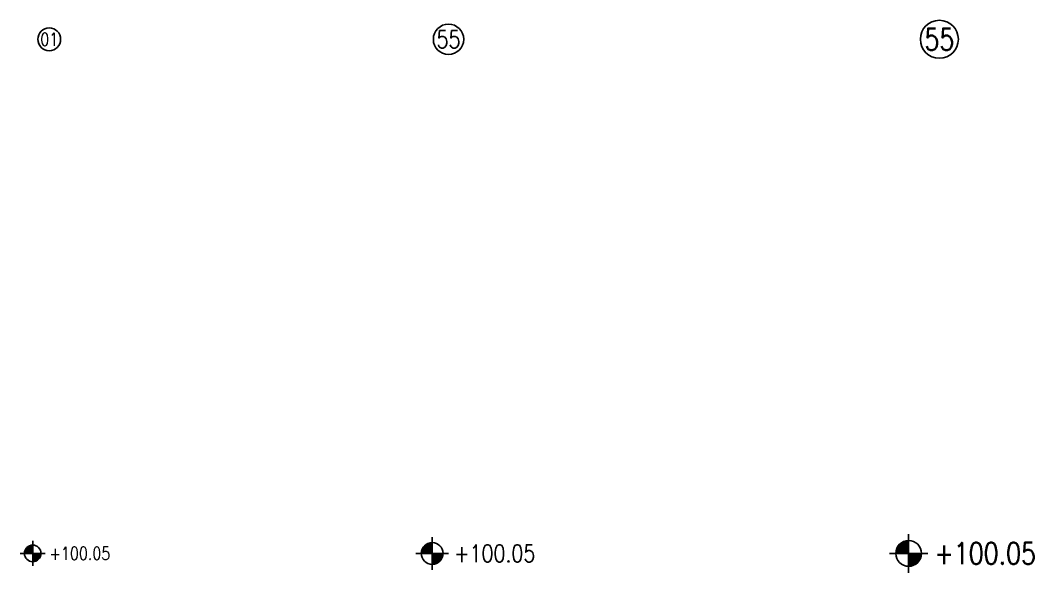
# Model space of a CAD drawing. Header units: millimetres. Extents: x 20588 to 267277, y 8853 to 162867.
# Drawn here: x 46114 to 69371, y 25585 to 38254 of the extents above; entities that cross this region are included whole.
import ezdxf
from ezdxf.enums import TextEntityAlignment as Align

# ---------------------------------------------------------------- set-up
doc = ezdxf.new("R2010")
doc.units = ezdxf.units.MM
doc.header["$MEASUREMENT"] = 0
for name, color, linetype in [('Ano_Line_Grid', 4, 'Continuous'), ('Ano_Tag_Lvl', 95, 'Continuous'), ('Txt_Tag', 95, 'Continuous')]:
    doc.layers.add(name, color=color, linetype=linetype)
doc.layers.add('Hth_Level Tag', color=202, linetype='Continuous', lineweight=13)
doc.styles.add('Jwalant', font='romans.shx', dxfattribs={"width": 0.8})
doc.styles.add('StylusBT', font='stylu.ttf')

# ---------------------------------------------------------------- blocks, each defined once
blk = doc.blocks.new('Level Tag Plan')
at = {"linetype": 'ByBlock'}
for p, q in [((0, -150), (0, 150)), ((-150, 0), (150, 0))]:
    blk.add_line(p, q, dxfattribs=at)
blk.add_circle((0, 0), 100, dxfattribs=at)
at = {"layer": 'Hth_Level Tag', "linetype": 'ByBlock', "const_width": 100}
for points in [[(0, 50, 0.414214), (-50, 0)], [(0, -50, 0.414214), (50, 0)]]:
    blk.add_lwpolyline(points, format="xyb", dxfattribs=at)
at = {"layer": 'Txt_Tag', "linetype": 'ByBlock', "style": 'StylusBT'}
blk.add_attdef('LEV', text='', height=200, dxfattribs=at).set_placement((200, 0), align=Align.MIDDLE_LEFT)

msp = doc.modelspace()

# ---------------------------------------------------------------- linework, layer by layer
at = {"layer": 'Ano_Line_Grid'}
for centre, radius in [((55941.7, 37818), 348), ((67205.7, 37818), 436), ((46780.1, 37818), 261)]:
    msp.add_circle(centre, radius, dxfattribs=at)

# ---------------------------------------------------------------- block references
at = {"layer": 'Ano_Tag_Lvl'}
ref = msp.add_blockref('Level Tag Plan', (46399.9, 26027.9, 0), dxfattribs=dict(at, xscale=1.904048272134963, yscale=1.904048272134963, zscale=1.904048272134963))
ref.add_attrib('LEV', '+100.05', dxfattribs={"layer": '0', "linetype": 'ByBlock', "height": 300, "style": 'Jwalant', "width": 0.8}).set_placement((46780.7, 26027.9, 0), align=Align.MIDDLE_LEFT)
ref = msp.add_blockref('Level Tag Plan', (55567.3, 26027.9), dxfattribs=dict(at, xscale=2.50432454319243, yscale=2.50432454319243, zscale=2.50432454319243))
ref.add_attrib('LEV', '+100.05', dxfattribs={"layer": '0', "linetype": 'ByBlock', "height": 400, "style": 'Jwalant', "width": 0.8}).set_placement((56068.2, 26027.9), align=Align.MIDDLE_LEFT)
ref = msp.add_blockref('Level Tag Plan', (66500.8, 26027.9), dxfattribs=dict(at, xscale=2.951323517843919, yscale=2.951323517843919, zscale=2.951323517843919))
ref.add_attrib('LEV', '+100.05', dxfattribs={"layer": '0', "linetype": 'ByBlock', "height": 500, "style": 'Jwalant', "width": 0.8}).set_placement((67091.1, 26027.9), align=Align.MIDDLE_LEFT)

# ---------------------------------------------------------------- texts
at = {"layer": 'Ano_Line_Grid', "attachment_point": 5, "style": 'Jwalant'}
for s, width, insert, char_height in [('01', 1050.214, (46780.1, 37818), 300), ('55', 1400.286, (55941.7, 37818), 400), ('55', 1750.357, (67205.7, 37818), 500)]:
    msp.add_mtext_dynamic_manual_height_columns(s, width=width, gutter_width=1, heights=[0], dxfattribs=dict(at, insert=insert, char_height=char_height))

doc.saveas('drawing.dxf')
